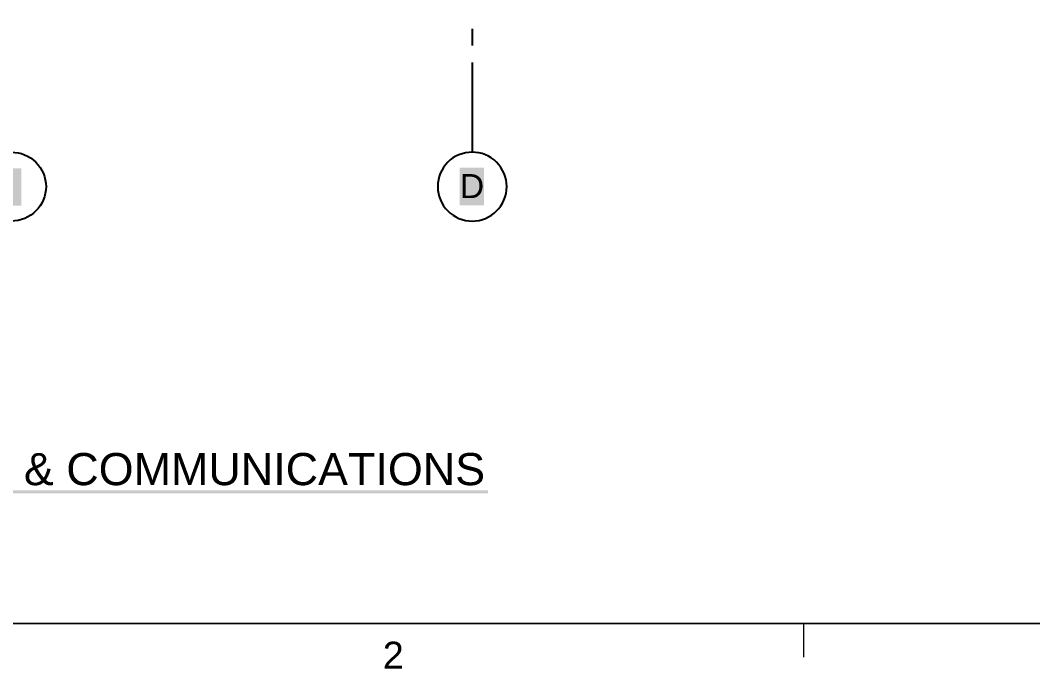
# Model space of a CAD drawing. Header units: inches. Extents: x -1841 to -80, y -100 to 1021.
# Drawn here: x -875.5 to -503, y -100.1 to 138.4 of the extents above; entities that cross this region are included whole.
import ezdxf

# ---------------------------------------------------------------- set-up
doc = ezdxf.new("R2010")
doc.units = ezdxf.units.IN
doc.header["$MEASUREMENT"] = 0
doc.layers.add('PDF_Geometry', color=7, linetype='Continuous', true_color=0x777777)
doc.layers.add('PDF_Solid Fills', color=7, linetype='Continuous', true_color=0xffffff)
doc.layers.add('PDF_Text', color=7, linetype='Continuous')
doc.styles.add('PDF Arial', font='arial.ttf')
doc.styles.add('PDF GillSansMT', font='arial.ttf')

msp = doc.modelspace()

# ---------------------------------------------------------------- linework, layer by layer
at = {"layer": 'PDF_Geometry', "color": 7, "lineweight": 9}
msp.add_lwpolyline([(-277.11, -83.44), (-1827.26, -83.44), (-277.11, -83.44), (-277.11, 1007.81), (-1827.26, 1007.81), (-277.11, 1007.81)], close=True, dxfattribs=at)
at = {"layer": 'PDF_Geometry', "color": 7, "lineweight": 25}
msp.add_lwpolyline([(-709.23, 135.28), (-709.23, 129.08)], dxfattribs=at)
for points in [[(-709.23, 122.87), (-709.23, 89.87, 0.416667), (-721.88, 77.21, 0.414218), (-709.23, 64.55, 0.412859), (-696.49, 77.21, 0.415306), (-709.23, 89.87)], [(-878.73, 89.87, -0.415306), (-865.99, 77.21, -0.412859), (-878.73, 64.55, -0.414218), (-891.39, 77.21, -0.416667), (-878.73, 89.87), (-878.73, 116.83)]]:
    msp.add_lwpolyline(points, format="xyb", dxfattribs=at)
at = {"layer": 'PDF_Geometry', "color": 7, "lineweight": 9}
msp.add_lwpolyline([(-587.21, -95.85), (-587.21, -83.44)], dxfattribs=at)
at = {"layer": 'PDF_Solid Fills', "color": 7, "lineweight": 25, "transparency": 33554559}
for points in [[(-882.62, 70.18), (-875.01, 70.18), (-882.62, 83.99), (-875.01, 83.99)], [(-713.78, 70.34), (-704.84, 70.34), (-713.78, 84.16), (-704.84, 84.16)]]:
    msp.add_solid(points, dxfattribs=at)
at = {"layer": 'PDF_Solid Fills', "color": 7, "lineweight": 35, "transparency": 33554559}
msp.add_solid([(-1143.45, -35.63), (-703.35, -35.63), (-1143.45, -34.47), (-703.35, -34.47)], dxfattribs=at)

# ---------------------------------------------------------------- texts
at = {"layer": 'PDF_Text', "color": 7, "lineweight": 25, "insert": (-713.73, 77.41), "char_height": 8.87, "attachment_point": 4, "style": 'PDF Arial'}
msp.add_mtext('D', dxfattribs=at)
at = {"layer": 'PDF_Text', "color": 7, "attachment_point": 4}
for s, insert, char_height, style in [('MAIN FLOOR PLAN - POWER & COMMUNICATIONS', (-1106.2, -26.77), 11.8193, 'PDF Arial'), ('2', (-742.11, -95.15), 9.95, 'PDF GillSansMT')]:
    msp.add_mtext(s, dxfattribs=dict(at, insert=insert, char_height=char_height, style=style))

doc.saveas('drawing.dxf')
